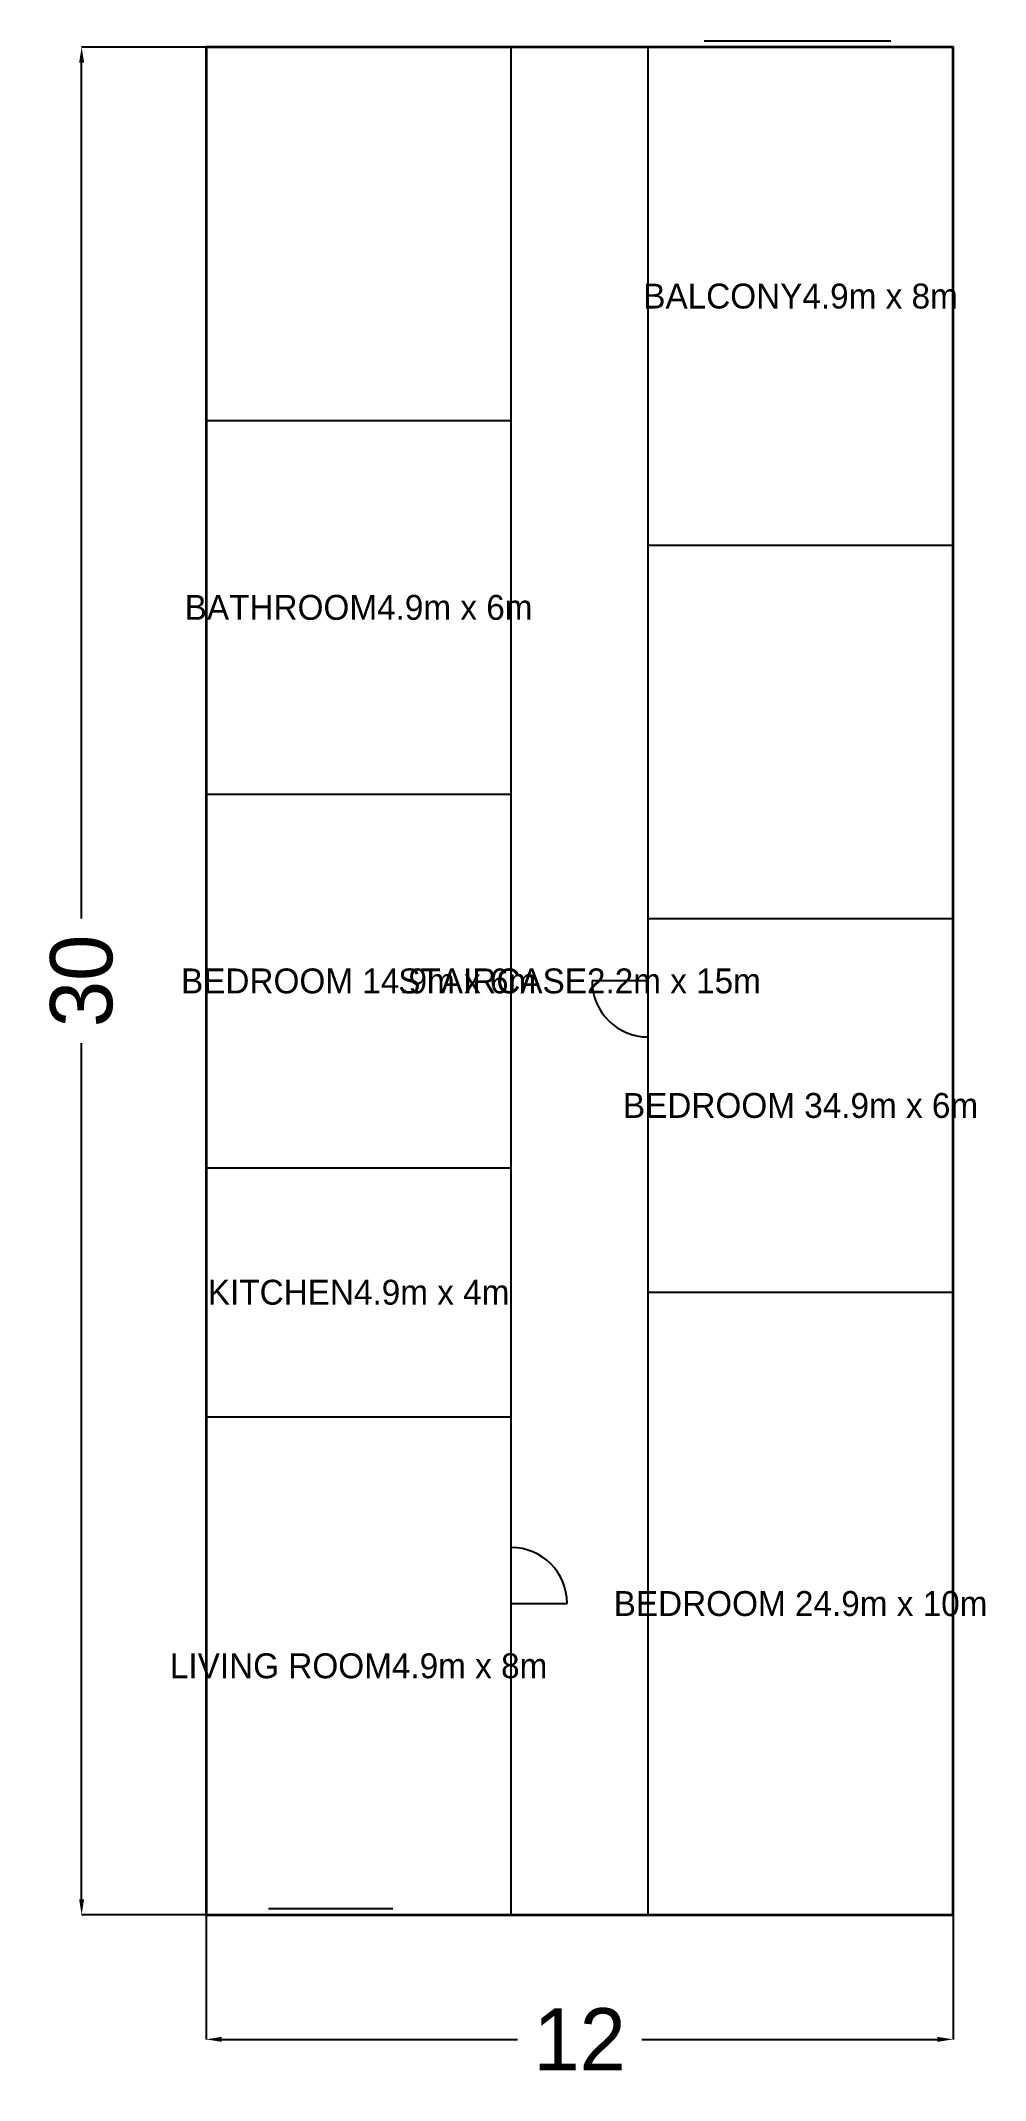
# Model space of a CAD drawing. Header units: metres. Extents: x -2.7 to 12.5, y -2.7 to 30.1.
import ezdxf
from ezdxf.enums import TextEntityAlignment as Align

# ---------------------------------------------------------------- set-up
doc = ezdxf.new("R2010")
doc.units = ezdxf.units.M
for name, color, linetype in [('DIMENSIONS', 1, 'Continuous'), ('DOORS', 6, 'Continuous'), ('TEXT', 2, 'Continuous'), ('WALLS', 7, 'Continuous'), ('WINDOWS', 4, 'Continuous')]:
    doc.layers.add(name, color=color, linetype=linetype)
doc.dimstyles.get("Standard").update_dxf_attribs({"dimtxt": 2.5, "dimasz": 2.5, "dimexe": 1.25, "dimexo": 0.625, "dimtad": 1, "dimcen": 2.5, "dimazin": 3, "dimtfac": 1, "dimtmove": 0, "dimatfit": 3})

# ---------------------------------------------------------------- blocks, each defined once
blk = doc.blocks.new('_CLOSEDFILLED')
at = {"color": 0, "linetype": 'BYBLOCK'}
blk.add_solid([(-1, 0.16), (0, 0), (-1, -0.16)], dxfattribs=at)
blk = doc.blocks.new('*D1')
for p, q in [((0, 0), (0, -2)), ((12, 0), (12, -2)), ((0.25, -2), (5, -2)), ((7, -2), (11.75, -2))]:
    blk.add_line(p, q)
at = {"layer": 'Defpoints'}
for p in [(0, 0), (12, 0), (0, -2)]:
    blk.add_point(p, dxfattribs=at)
at = {"layer": 'DIMENSIONS', "xscale": 0.25, "yscale": 0.25, "rotation": 180}
blk.add_blockref('_CLOSEDFILLED', (0, -2), dxfattribs=at)
at = {"layer": 'DIMENSIONS', "xscale": 0.25, "yscale": 0.25}
blk.add_blockref('_CLOSEDFILLED', (12, -2), dxfattribs=at)
at = {"layer": 'DIMENSIONS', "insert": (6, -2), "char_height": 1, "attachment_point": 5}
blk.add_mtext('12', dxfattribs=at)
blk = doc.blocks.new('*D2')
for p, q in [((0, 30), (-2, 30)), ((-2, 16), (-2, 29.75)), ((-2, 0.25), (-2, 14)), ((0, 0), (-2, 0))]:
    blk.add_line(p, q)
at = {"layer": 'Defpoints'}
for p in [(0, 30), (-2, 0), (0, 0)]:
    blk.add_point(p, dxfattribs=at)
at = {"layer": 'DIMENSIONS', "xscale": 0.25, "yscale": 0.25}
for p, rotation in [((-2, 30), 90), ((-2, 0), 270)]:
    blk.add_blockref('_CLOSEDFILLED', p, dxfattribs=dict(at, rotation=rotation))
at = {"layer": 'DIMENSIONS', "insert": (-2, 15), "char_height": 1, "attachment_point": 5, "rotation": 90}
blk.add_mtext('30', dxfattribs=at)

msp = doc.modelspace()

# ---------------------------------------------------------------- linework, layer by layer
at = {"layer": 'DOORS'}
for p, q in [((7.1, 15), (6.2, 15)), ((4.9, 5), (5.8, 5))]:
    msp.add_line(p, q, dxfattribs=at)
for centre, start, end in [((7.1, 15), 180, 270), ((4.9, 5), 0, 90)]:
    msp.add_arc(centre, 0.9, start, end, dxfattribs=at)
at = {"layer": 'WALLS'}
for p, q in [((4.9, 0), (4.9, 30)), ((7.1, 0), (7.1, 30)), ((0, 24), (4.9, 24)), ((7.1, 22), (12, 22)), ((0, 18), (4.9, 18)), ((7.1, 16), (12, 16)), ((0, 12), (4.9, 12)), ((7.1, 10), (12, 10)), ((0, 8), (4.9, 8))]:
    msp.add_line(p, q, dxfattribs=at)
at = {"layer": 'WALLS', "lineweight": 35}
msp.add_lwpolyline([(0, 0), (12, 0), (12, 30), (0, 30)], close=True, dxfattribs=at)
at = {"layer": 'WINDOWS'}
for p, q in [((8, 30.1), (11, 30.1)), ((8, 30), (11, 30)), ((1, 0.1), (3, 0.1)), ((1, 0), (3, 0))]:
    msp.add_line(p, q, dxfattribs=at)

# ---------------------------------------------------------------- texts
at = {"layer": 'TEXT'}
for s, p in [('BALCONY4.9m x 8m', (9.55, 26)), ('BATHROOM4.9m x 6m', (2.45, 21)), ('BEDROOM 14.9m x 6m', (2.45, 15)), ('STAIRCASE2.2m x 15m', (6, 15)), ('BEDROOM 34.9m x 6m', (9.55, 13)), ('KITCHEN4.9m x 4m', (2.45, 10)), ('BEDROOM 24.9m x 10m', (9.55, 5)), ('LIVING ROOM4.9m x 8m', (2.45, 4))]:
    msp.add_text(s, height=0.4, dxfattribs=at).set_placement(p, align=Align.MIDDLE_CENTER)

# ---------------------------------------------------------------- dimensions: what is measured, and where the dimension line sits
at = {"layer": 'DIMENSIONS'}
dim = msp.add_linear_dim(base=(-2, 0), p1=(0, 0), p2=(0, 30), angle=90, dimstyle='Standard', dxfattribs=at)
dim.commit()
dim.dimension.update_dxf_attribs({"geometry": '*D2', "text_midpoint": (-2, 15)})
dim = msp.add_linear_dim(base=(0, -2), p1=(0, 0), p2=(12, 0), dimstyle='Standard', dxfattribs=at)
dim.commit()
dim.dimension.update_dxf_attribs({"geometry": '*D1', "text_midpoint": (6, -2)})

doc.saveas('drawing.dxf')
